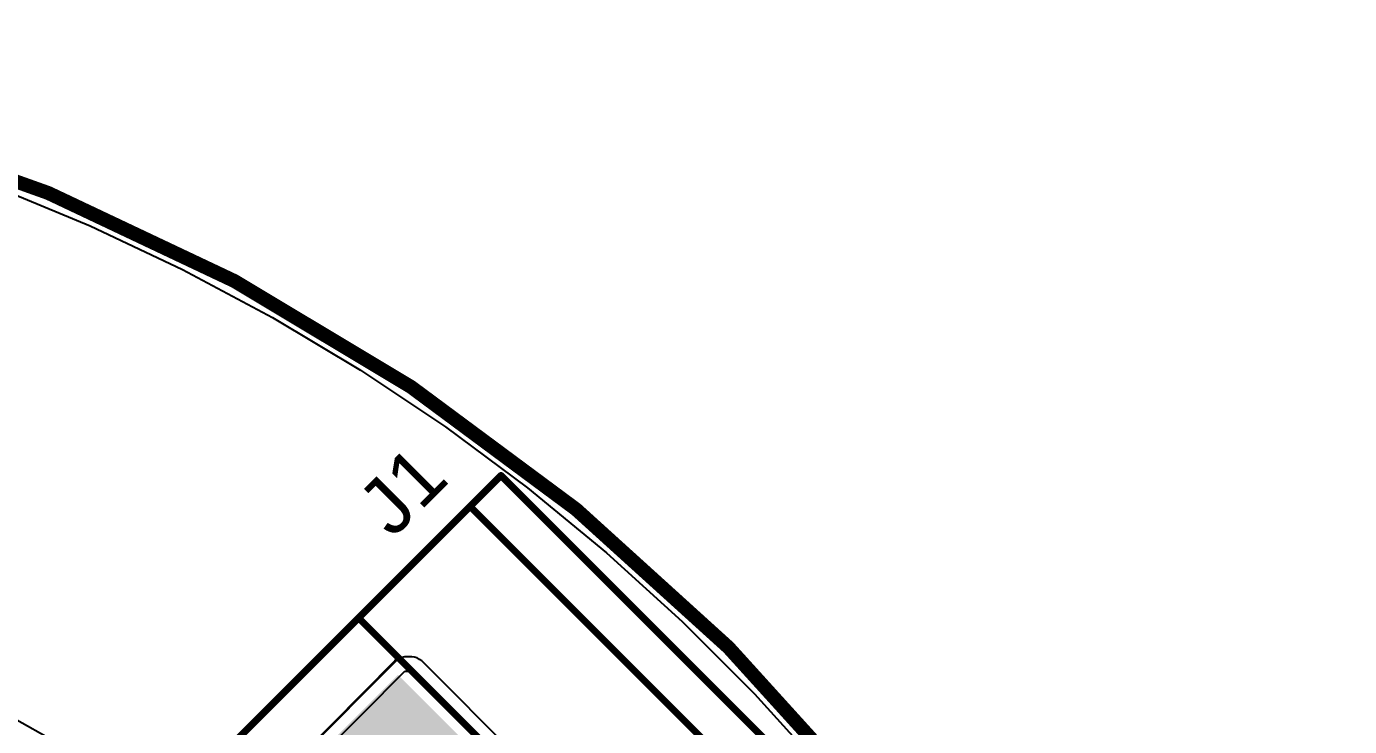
# Model space of a CAD drawing. Header units: inches. Extents: x -38 to 391, y -38 to 85.
# Drawn here: x 14.18 to 38.23, y 25.5 to 38.23 of the extents above; entities that cross this region are included whole.
import ezdxf

# ---------------------------------------------------------------- set-up
doc = ezdxf.new("R2010")
doc.units = ezdxf.units.IN
for name, color, linetype in [('Board Outline', 216, 'Continuous'), ('Bottom Layer', 5, 'Continuous'), ('Bottom Solder', 6, 'Continuous'), ('Multi-Layer', 9, 'Continuous'), ('Top Layer', 1, 'Continuous'), ('Top Overlay', 2, 'Continuous'), ('Top Solder', 216, 'Continuous')]:
    doc.layers.add(name, color=color, linetype=linetype)
doc.styles.add('Arial', font='', dxfattribs={"height": 0.2})
doc.styles.get('Arial').set_extended_font_data('Arial')

msp = doc.modelspace()

# ---------------------------------------------------------------- hatches: boundary and pattern name
at = {"layer": 'Bottom Layer'}
msp.add_hatch(color=5, dxfattribs=at).paths.add_polyline_path([(20.937, 26.373), (22.705, 24.605), (20.937, 22.837), (19.169, 24.605)])
at = {"layer": 'Bottom Solder'}
msp.add_hatch(color=6, dxfattribs=at).paths.add_polyline_path([(20.937, 26.445), (22.777, 24.605), (20.937, 22.766), (19.097, 24.605)])
at = {"layer": 'Multi-Layer'}
msp.add_hatch(color=9, dxfattribs=at).paths.add_polyline_path([(20.937, 26.373), (22.705, 24.605), (20.937, 22.837), (19.169, 24.605)])
at = {"layer": 'Top Layer'}
msp.add_hatch(color=1, dxfattribs=at).paths.add_polyline_path([(20.937, 26.373), (22.705, 24.605), (20.937, 22.837), (19.169, 24.605)])
at = {"layer": 'Top Solder'}
msp.add_hatch(color=216, dxfattribs=at).paths.add_polyline_path([(20.937, 26.445), (22.777, 24.605), (20.937, 22.766), (19.097, 24.605)])

# ---------------------------------------------------------------- linework, layer by layer
at = {"layer": 'Board Outline'}
msp.add_lwpolyline([(38.101, 0, 0.254, 0.254, 1), (-38.099, 0, 0.254, 0.254, 1)], format="xyseb", close=True, dxfattribs=at)
at = {"layer": 'Bottom Layer'}
for p, q in [((13.623, 35.316), (15.339, 34.605)), ((15.339, 34.605), (17.019, 33.811)), ((17.019, 33.811), (18.657, 32.935)), ((18.657, 32.935), (20.251, 31.98)), ((20.251, 31.98), (21.796, 30.948)), ((21.796, 30.948), (23.288, 29.841)), ((23.288, 29.841), (24.724, 28.662)), ((24.724, 28.662), (26.101, 27.415)), ((26.101, 27.415), (27.415, 26.101)), ((20.937, 26.732), (18.81, 24.605)), ((23.064, 24.605), (20.937, 26.732)), ((27.415, 26.101), (28.662, 24.724)), ((15.009, 25.059), (13.543, 25.881))]:
    msp.add_line(p, q, dxfattribs=at)
at = {"layer": 'Top Layer'}
for p, q in [((13.623, 35.316), (15.339, 34.605)), ((15.339, 34.605), (17.019, 33.811)), ((17.019, 33.811), (18.657, 32.935)), ((18.657, 32.935), (20.251, 31.98)), ((20.251, 31.98), (21.796, 30.948)), ((21.796, 30.948), (23.288, 29.841)), ((23.288, 29.841), (24.724, 28.662)), ((24.724, 28.662), (26.101, 27.415)), ((26.101, 27.415), (27.415, 26.101)), ((20.873, 26.695), (18.771, 24.571)), ((20.874, 26.696), (20.873, 26.695)), ((20.873, 26.695), (20.873, 26.695)), ((20.915, 26.724), (20.874, 26.696)), ((20.957, 26.752), (20.915, 26.724)), ((21.006, 26.762), (20.957, 26.752)), ((20.957, 26.752), (20.957, 26.752)), ((20.957, 26.752), (20.957, 26.752)), ((21.056, 26.772), (21.006, 26.762)), ((21.183, 26.772), (21.056, 26.772)), ((21.056, 26.772), (21.056, 26.772)), ((21.056, 26.772), (21.056, 26.772)), ((21.184, 26.772), (21.183, 26.772)), ((21.233, 26.763), (21.184, 26.772)), ((21.184, 26.772), (21.184, 26.772)), ((21.283, 26.753), (21.233, 26.763)), ((21.325, 26.725), (21.283, 26.753)), ((21.283, 26.753), (21.283, 26.753)), ((21.283, 26.753), (21.283, 26.753)), ((21.367, 26.697), (21.325, 26.725)), ((21.367, 26.696), (21.367, 26.697)), ((21.367, 26.697), (21.367, 26.697)), ((23.994, 24.07), (21.367, 26.696)), ((18.955, 24.389), (21.057, 26.513)), ((21.057, 26.513), (21.184, 26.513)), ((21.184, 26.513), (23.811, 23.887)), ((27.415, 26.101), (28.662, 24.724))]:
    msp.add_line(p, q, dxfattribs=at)
at = {"layer": 'Top Overlay'}
for points in [[(15.877, 23.137, 0.127, 0.127, 0), (22.807, 30.067, 0.127, 0.127, 0)], [(22.807, 30.067, 0.127, 0.127, 0), (29.991, 22.883, 0.127, 0.127, 0)], [(22.245, 29.505, 0.127, 0.127, 0), (29.429, 22.321, 0.127, 0.127, 0)], [(20.219, 27.479, 0.127, 0.127, 0), (27.403, 20.295, 0.127, 0.127, 0)]]:
    msp.add_lwpolyline(points, format="xyseb", dxfattribs=at)
for points in [[(22.775, 30.067, 0.0635, 0.0635, 1), (22.838, 30.067, 0.0635, 0.0635, 1)], [(22.775, 30.067, 0.0635, 0.0635, 1), (22.838, 30.067, 0.0635, 0.0635, 1)], [(22.213, 29.505, 0.0635, 0.0635, 1), (22.277, 29.505, 0.0635, 0.0635, 1)], [(20.187, 27.479, 0.0635, 0.0635, 1), (20.25, 27.479, 0.0635, 0.0635, 1)]]:
    msp.add_lwpolyline(points, format="xyseb", close=True, dxfattribs=at)

# ---------------------------------------------------------------- texts
at = {"layer": 'Top Overlay', "style": 'Arial'}
msp.add_text('J1', height=1.016, rotation=45, dxfattribs=at).set_placement((20.835, 28.906))

doc.saveas('drawing.dxf')
